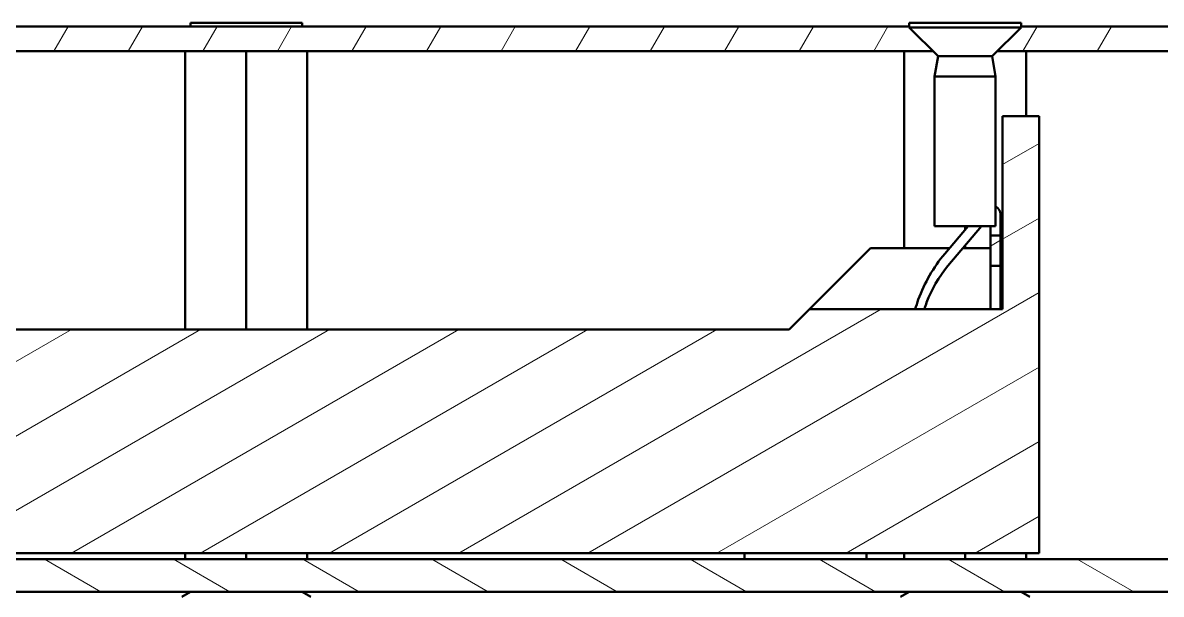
# Model space of a CAD drawing. Header units: millimetres. Extents: x 0 to 586, y -128 to 462.
# Drawn here: x 107.7 to 163.7, y 225.7 to 253.8 of the extents above; entities that cross this region are included whole.
import ezdxf

# ---------------------------------------------------------------- set-up
doc = ezdxf.new("R2010")
doc.units = ezdxf.units.MM
doc.linetypes.add('Сплошная', pattern=[0])
doc.layers.add('Viewport2ForCustomObjects_0', color=7, linetype='Continuous')
doc.layers.add('Видимый контур (ГОСТ)', color=7, linetype='Сплошная', lineweight=50)
doc.layers.add('Штриховка (ГОСТ)', color=7, linetype='Сплошная', lineweight=18)

# ---------------------------------------------------------------- blocks, each defined once
blk = doc.blocks.new('CustomObjectsInViewport2_0')
at = {"layer": 'Видимый контур (ГОСТ)', "ltscale": 1.31579}
for p, q in [((-10095.605, -10006.678), (-10030.395, -10006.678)), ((-10065.75, -10006.5), (-10060.25, -10006.5)), ((-10065.75, -10006.5), (-10065.75, -10006.678)), ((-10060.25, -10006.5), (-10060.25, -10006.678)), ((-10030.395, -10006.5), (-10024.895, -10006.5)), ((-10030.395, -10006.5), (-10030.395, -10006.728)), ((-10030.395, -10006.728), (-10024.895, -10006.728)), ((-10028.972, -10008.15), (-10030.395, -10006.728)), ((-10026.317, -10008.15), (-10024.895, -10006.728)), ((-10024.895, -10006.5), (-10024.895, -10006.728)), ((-10024.895, -10006.678), (-10015.779, -10006.678)), ((-10029.23, -10007.893), (-10096.77, -10007.893)), ((-10066, -10007.893), (-10066, -10021.593)), ((-10063, -10007.893), (-10063, -10021.593)), ((-10060, -10007.893), (-10060, -10021.593)), ((-10030.645, -10007.893), (-10030.645, -10017.593)), ((-10014.548, -10007.893), (-10026.06, -10007.893)), ((-10024.645, -10007.893), (-10024.645, -10011.093)), ((-10028.972, -10008.15), (-10029.145, -10009.15)), ((-10028.972, -10008.15), (-10026.317, -10008.15)), ((-10026.317, -10008.15), (-10026.145, -10009.15)), ((-10029.145, -10009.15), (-10026.145, -10009.15)), ((-10029.145, -10009.15), (-10029.145, -10016.5)), ((-10026.145, -10009.15), (-10026.145, -10016.5)), ((-10025.8, -10011.093), (-10024, -10011.093)), ((-10025.8, -10020.593), (-10025.8, -10011.093)), ((-10024, -10011.093), (-10024, -10032.593)), ((-10025.9, -10016.966), (-10025.9, -10015.966)), ((-10029.145, -10016.5), (-10026.145, -10016.5)), ((-10027.501, -10016.5), (-10028.645, -10017.864)), ((-10028.496, -10018.464), (-10026.848, -10016.5)), ((-10027.645, -10016.5), (-10027.645, -10016.672)), ((-10026.4, -10016.5), (-10026.4, -10016.966)), ((-10026.4, -10018.466), (-10026.4, -10016.966)), ((-10026.4, -10016.966), (-10025.9, -10016.966)), ((-10025.9, -10016.966), (-10025.9, -10018.466)), ((-10027.645, -10017.45), (-10027.645, -10017.593)), ((-10032.3, -10017.593), (-10035.3, -10020.593)), ((-10028.417, -10017.593), (-10032.3, -10017.593)), ((-10026.4, -10017.593), (-10027.765, -10017.593)), ((-10025.8, -10017.593), (-10025.9, -10017.593)), ((-10025.9, -10018.466), (-10026.4, -10018.466)), ((-10026.4, -10018.466), (-10026.4, -10020.593)), ((-10025.9, -10020.593), (-10025.9, -10018.466)), ((-10036.3, -10021.593), (-10035.3, -10020.593)), ((-10035.3, -10020.593), (-10025.8, -10020.593)), ((-10089.7, -10021.593), (-10036.3, -10021.593)), ((-10024, -10032.593), (-10102, -10032.593)), ((-10066, -10032.593), (-10066, -10032.893)), ((-10063, -10032.593), (-10063, -10032.893)), ((-10060, -10032.593), (-10060, -10032.893)), ((-10038.5, -10032.593), (-10038.5, -10032.893)), ((-10032.5, -10032.593), (-10032.5, -10032.893)), ((-10030.645, -10032.593), (-10030.645, -10032.893)), ((-10027.645, -10032.593), (-10027.645, -10032.893)), ((-10024.645, -10032.593), (-10024.645, -10032.893)), ((-10111.54, -10032.893), (-10014.46, -10032.893)), ((-10014.46, -10034.493), (-10111.54, -10034.493)), ((-10065.75, -10034.493), (-10066.18, -10034.741)), ((-10060.25, -10034.493), (-10059.82, -10034.741)), ((-10030.395, -10034.493), (-10030.825, -10034.741)), ((-10024.895, -10034.493), (-10024.465, -10034.741))]:
    blk.add_line(p, q, dxfattribs=at)
blk.add_open_spline([(-10026.145, -10015.537), (-10026.056, -10015.589), (-10025.98, -10015.665), (-10025.926, -10015.759), (-10025.9, -10015.863), (-10025.9, -10015.966)], degree=5, dxfattribs=at)
for points, knots in [([(-10030.102, -10020.593), (-10030.056, -10020.434), (-10030.004, -10020.276), (-10029.648, -10019.298), (-10029.208, -10018.534), (-10028.645, -10017.864)], [-0.3121475, -0.3121475, -0.3121475, -0.3121475, -0.2623889, -0.2623889, 0, 0, 0, 0]), ([(-10028.496, -10018.464), (-10028.946, -10019), (-10029.299, -10019.611), (-10029.577, -10020.376), (-10029.613, -10020.484), (-10029.646, -10020.593)], [-0.4198222, -0.4198222, -0.4198222, -0.4198222, -0.2099111, -0.2099111, -0.1758043, -0.1758043, -0.1758043, -0.1758043])]:
    blk.add_open_spline(points, degree=3, knots=knots, dxfattribs=at)
at = {"layer": 'Штриховка (ГОСТ)', "linetype": 'Сплошная', "ltscale": 0.473684}
for p, q in [((-10072.47, -10007.893), (-10071.769, -10006.678)), ((-10068.804, -10007.893), (-10068.103, -10006.678)), ((-10065.138, -10007.893), (-10064.436, -10006.678)), ((-10061.472, -10007.893), (-10060.77, -10006.678)), ((-10057.805, -10007.893), (-10057.104, -10006.678)), ((-10054.139, -10007.893), (-10053.438, -10006.678)), ((-10050.473, -10007.893), (-10049.772, -10006.678)), ((-10046.807, -10007.893), (-10046.105, -10006.678)), ((-10043.141, -10007.893), (-10042.439, -10006.678)), ((-10039.475, -10007.893), (-10038.773, -10006.678)), ((-10035.808, -10007.893), (-10035.107, -10006.678)), ((-10032.142, -10007.893), (-10031.441, -10006.678)), ((-10024.81, -10007.893), (-10024.108, -10006.678)), ((-10021.144, -10007.893), (-10020.442, -10006.678)), ((-10025.8, -10013.48), (-10024, -10012.441)), ((-10025.8, -10017.146), (-10024, -10016.107)), ((-10026.4, -10017.493), (-10025.9, -10017.204)), ((-10046.204, -10032.593), (-10024, -10019.773)), ((-10052.554, -10032.593), (-10031.769, -10020.593)), ((-10090.654, -10032.593), (-10071.601, -10021.593)), ((-10084.304, -10032.593), (-10065.251, -10021.593)), ((-10077.954, -10032.593), (-10058.901, -10021.593)), ((-10071.604, -10032.593), (-10052.551, -10021.593)), ((-10065.254, -10032.593), (-10046.201, -10021.593)), ((-10058.904, -10032.593), (-10039.851, -10021.593)), ((-10039.854, -10032.593), (-10024, -10023.439)), ((-10033.504, -10032.593), (-10024, -10027.105)), ((-10027.154, -10032.593), (-10024, -10030.772)), ((-10070.156, -10034.493), (-10072.927, -10032.893)), ((-10063.806, -10034.493), (-10066.577, -10032.893)), ((-10057.456, -10034.493), (-10060.227, -10032.893)), ((-10051.106, -10034.493), (-10053.877, -10032.893)), ((-10044.756, -10034.493), (-10047.527, -10032.893)), ((-10038.405, -10034.493), (-10041.177, -10032.893)), ((-10032.055, -10034.493), (-10034.827, -10032.893)), ((-10025.705, -10034.493), (-10028.477, -10032.893)), ((-10019.355, -10034.493), (-10022.127, -10032.893))]:
    blk.add_line(p, q, dxfattribs=at)

msp = doc.modelspace()

# ---------------------------------------------------------------- block references
at = {"layer": 'Viewport2ForCustomObjects_0'}
msp.add_blockref('CustomObjectsInViewport2_0', (10181.707, 10260.274), dxfattribs=at)

doc.saveas('drawing.dxf')
